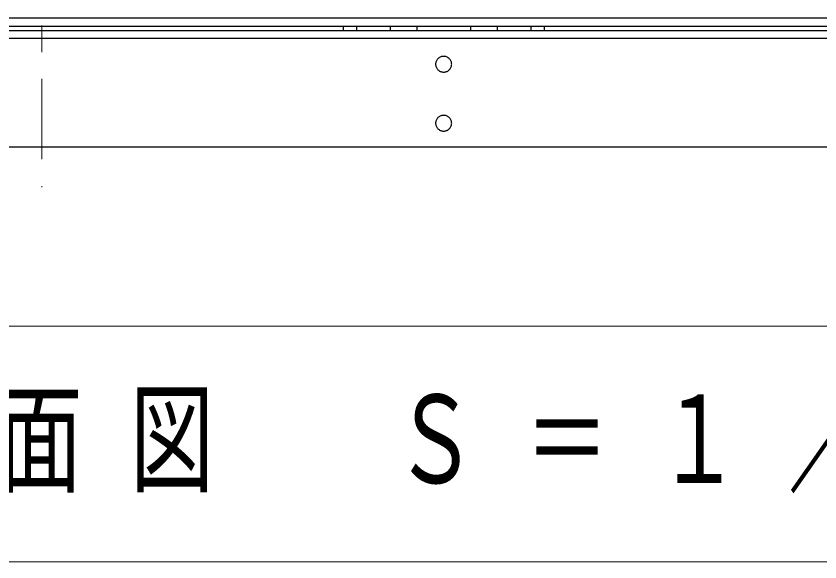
# Model space of a CAD drawing. Units: millimetres on the paper, scale 1:20. Extents: x -365 to 0, y 0 to 257.
# Drawn here: x -275.8 to -245.8, y 180.5 to 200.87 of the extents above; entities that cross this region are included whole.
import ezdxf

# ---------------------------------------------------------------- set-up
doc = ezdxf.new("R2010")
doc.units = ezdxf.units.MM
doc.linetypes.add('USER2', pattern=[6, 3, -1, 1, -1])
doc.layers.add('LY_1', color=7, linetype='Continuous', lineweight=25)
doc.styles.add('ＭＳ ゴシック', font='')
doc.styles.get('ＭＳ ゴシック').set_extended_font_data('MS Gothic')

msp = doc.modelspace()

# ---------------------------------------------------------------- linework, layer by layer
at = {"layer": 'LY_1', "linetype": 'USER2', "lineweight": 13}
msp.add_line((-274.846, 228.521), (-274.846, 194.483), dxfattribs=at)
at = {"layer": 'LY_1'}
for p, q in [((-304.346, 200.805), (-215.346, 200.805)), ((-304.596, 200.486), (-215.096, 200.486)), ((-263.596, 200.486), (-263.596, 200.331)), ((-263.096, 200.486), (-263.096, 200.331)), ((-261.846, 200.486), (-261.846, 200.331)), ((-260.846, 200.486), (-260.846, 200.331)), ((-258.846, 200.486), (-258.846, 200.331)), ((-257.846, 200.486), (-257.846, 200.331)), ((-256.596, 200.486), (-256.596, 200.331)), ((-256.096, 200.486), (-256.096, 200.331)), ((-304.596, 200.331), (-215.096, 200.331)), ((-304.346, 200.047), (-215.346, 200.047)), ((-304.596, 195.983), (-215.096, 195.983))]:
    msp.add_line(p, q, dxfattribs=at)
at = {"layer": 'LY_1', "lineweight": 13}
for p, q in [((-235.382, 189.297), (-283.182, 189.297)), ((-283.182, 180.497), (-235.382, 180.497))]:
    msp.add_line(p, q, dxfattribs=at)
at = {"layer": 'LY_1'}
for points in [[(-259.546, 199.069), (-259.547, 199.095), (-259.55, 199.12), (-259.556, 199.145), (-259.564, 199.169), (-259.574, 199.193), (-259.586, 199.216), (-259.6, 199.237), (-259.616, 199.258), (-259.634, 199.276), (-259.653, 199.294), (-259.674, 199.309), (-259.696, 199.323), (-259.719, 199.335), (-259.743, 199.345), (-259.768, 199.352), (-259.794, 199.358), (-259.82, 199.361), (-259.846, 199.362), (-259.872, 199.361), (-259.898, 199.358), (-259.924, 199.352), (-259.949, 199.345), (-259.973, 199.335), (-259.996, 199.323), (-260.018, 199.309), (-260.039, 199.294), (-260.058, 199.276), (-260.076, 199.258), (-260.092, 199.237), (-260.106, 199.216), (-260.118, 199.193), (-260.128, 199.169), (-260.136, 199.145), (-260.141, 199.12), (-260.145, 199.095), (-260.146, 199.069), (-260.145, 199.043), (-260.141, 199.018), (-260.136, 198.993), (-260.128, 198.969), (-260.118, 198.945), (-260.106, 198.922), (-260.092, 198.901), (-260.076, 198.88), (-260.058, 198.861), (-260.039, 198.844), (-260.018, 198.829), (-259.996, 198.815), (-259.973, 198.803), (-259.949, 198.793), (-259.924, 198.786), (-259.898, 198.78), (-259.872, 198.777), (-259.846, 198.776), (-259.82, 198.777), (-259.794, 198.78), (-259.768, 198.786), (-259.743, 198.793), (-259.719, 198.803), (-259.696, 198.815), (-259.674, 198.829), (-259.653, 198.844), (-259.634, 198.861), (-259.616, 198.88), (-259.6, 198.901), (-259.586, 198.922), (-259.574, 198.945), (-259.564, 198.969), (-259.556, 198.993), (-259.55, 199.018), (-259.547, 199.043)], [(-259.546, 196.868), (-259.547, 196.894), (-259.55, 196.919), (-259.556, 196.944), (-259.564, 196.968), (-259.574, 196.992), (-259.586, 197.015), (-259.6, 197.036), (-259.616, 197.057), (-259.634, 197.076), (-259.653, 197.093), (-259.674, 197.109), (-259.696, 197.122), (-259.719, 197.134), (-259.743, 197.144), (-259.768, 197.152), (-259.794, 197.157), (-259.82, 197.16), (-259.846, 197.162), (-259.872, 197.16), (-259.898, 197.157), (-259.924, 197.152), (-259.949, 197.144), (-259.973, 197.134), (-259.996, 197.122), (-260.018, 197.109), (-260.039, 197.093), (-260.058, 197.076), (-260.076, 197.057), (-260.092, 197.036), (-260.106, 197.015), (-260.118, 196.992), (-260.128, 196.968), (-260.136, 196.944), (-260.141, 196.919), (-260.145, 196.894), (-260.146, 196.868), (-260.145, 196.843), (-260.141, 196.817), (-260.136, 196.792), (-260.128, 196.768), (-260.118, 196.744), (-260.106, 196.721), (-260.092, 196.7), (-260.076, 196.68), (-260.058, 196.661), (-260.039, 196.643), (-260.018, 196.628), (-259.996, 196.614), (-259.973, 196.602), (-259.949, 196.592), (-259.924, 196.585), (-259.898, 196.579), (-259.872, 196.576), (-259.846, 196.575), (-259.82, 196.576), (-259.794, 196.579), (-259.768, 196.585), (-259.743, 196.592), (-259.719, 196.602), (-259.696, 196.614), (-259.674, 196.628), (-259.653, 196.643), (-259.634, 196.661), (-259.616, 196.68), (-259.6, 196.7), (-259.586, 196.721), (-259.574, 196.744), (-259.564, 196.768), (-259.556, 196.792), (-259.55, 196.817), (-259.547, 196.843)]]:
    msp.add_lwpolyline(points, close=True, dxfattribs=at)

# ---------------------------------------------------------------- texts
at = {"layer": 'LY_1', "insert": (-259.282, 184.897), "char_height": 3.299, "attachment_point": 5, "style": 'ＭＳ ゴシック'}
msp.add_mtext('\\T1.56;\\W0.7;平面図\u3000Ｓ＝１／20', dxfattribs=at)

doc.saveas('drawing.dxf')
